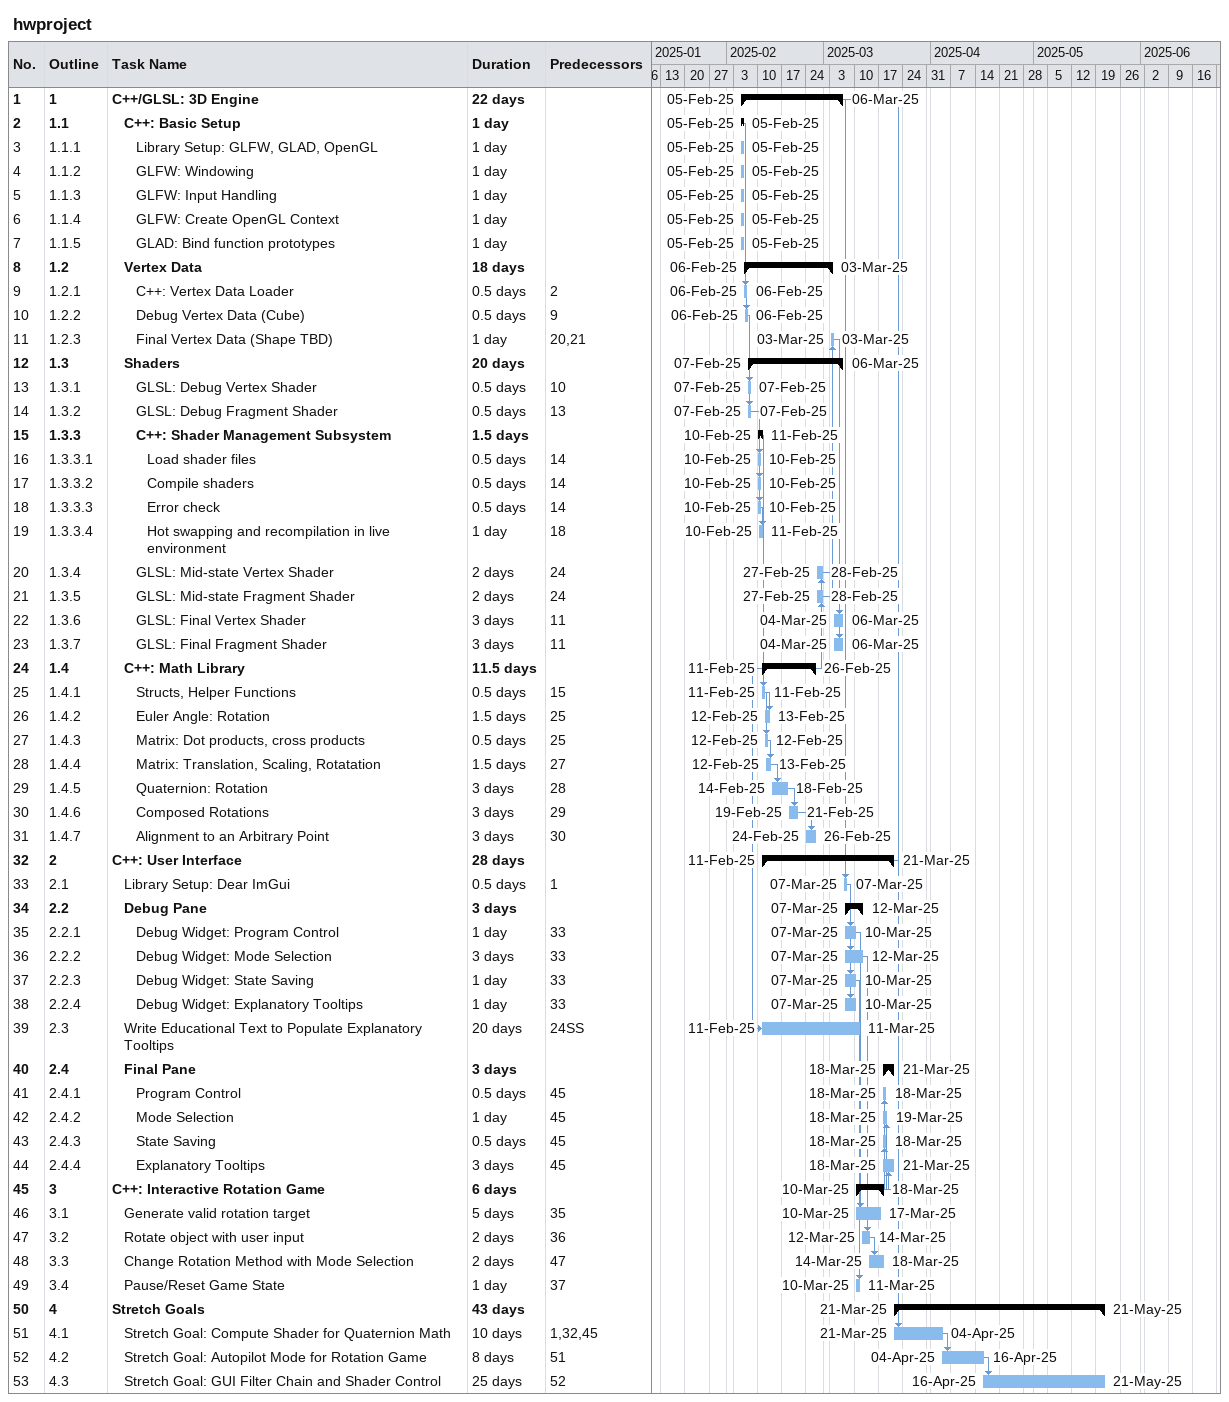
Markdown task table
hwproject

| ID | WBS | Task | Duration | Start | Finish | Predecessors |
|---|---|---|---|---|---|---|
| 1 | 1 | **C++/GLSL: 3D Engine** | 22d | 2025-02-05 | 2025-03-06 |  |
| 2 | 1.1 | **C++: Basic Setup** | 1d | 2025-02-05 | 2025-02-05 |  |
| 3 | 1.1.1 | Library Setup: GLFW, GLAD, OpenGL | 1d | 2025-02-05 | 2025-02-05 |  |
| 4 | 1.1.2 | GLFW: Windowing | 1d | 2025-02-05 | 2025-02-05 |  |
| 5 | 1.1.3 | GLFW: Input Handling | 1d | 2025-02-05 | 2025-02-05 |  |
| 6 | 1.1.4 | GLFW: Create OpenGL Context | 1d | 2025-02-05 | 2025-02-05 |  |
| 7 | 1.1.5 | GLAD: Bind function prototypes | 1d | 2025-02-05 | 2025-02-05 |  |
| 8 | 1.2 | **Vertex Data** | 18d | 2025-02-06 | 2025-03-03 |  |
| 9 | 1.2.1 | C++: Vertex Data Loader | 0.5d | 2025-02-06 | 2025-02-06 | 2 |
| 10 | 1.2.2 | Debug Vertex Data (Cube) | 0.5d | 2025-02-06 | 2025-02-06 | 9 |
| 11 | 1.2.3 | Final Vertex Data (Shape TBD) | 1d | 2025-03-03 | 2025-03-03 | 20, 21 |
| 12 | 1.3 | **Shaders** | 20d | 2025-02-07 | 2025-03-06 |  |
| 13 | 1.3.1 | GLSL: Debug Vertex Shader | 0.5d | 2025-02-07 | 2025-02-07 | 10 |
| 14 | 1.3.2 | GLSL: Debug Fragment Shader | 0.5d | 2025-02-07 | 2025-02-07 | 13 |
| 15 | 1.3.3 | **C++: Shader Management Subsystem** | 1.5d | 2025-02-10 | 2025-02-11 |  |
| 16 | 1.3.3.1 | Load shader files | 0.5d | 2025-02-10 | 2025-02-10 | 14 |
| 17 | 1.3.3.2 | Compile shaders | 0.5d | 2025-02-10 | 2025-02-10 | 14 |
| 18 | 1.3.3.3 | Error check | 0.5d | 2025-02-10 | 2025-02-10 | 14 |
| 19 | 1.3.3.4 | Hot swapping and recompilation in live environment | 1d | 2025-02-10 | 2025-02-11 | 18 |
| 20 | 1.3.4 | GLSL: Mid-state Vertex Shader | 2d | 2025-02-27 | 2025-02-28 | 24 |
| 21 | 1.3.5 | GLSL: Mid-state Fragment Shader | 2d | 2025-02-27 | 2025-02-28 | 24 |
| 22 | 1.3.6 | GLSL: Final Vertex Shader | 3d | 2025-03-04 | 2025-03-06 | 11 |
| 23 | 1.3.7 | GLSL: Final Fragment Shader | 3d | 2025-03-04 | 2025-03-06 | 11 |
| 24 | 1.4 | **C++: Math Library** | 11.5d | 2025-02-11 | 2025-02-26 |  |
| 25 | 1.4.1 | Structs, Helper Functions | 0.5d | 2025-02-11 | 2025-02-11 | 15 |
| 26 | 1.4.2 | Euler Angle: Rotation | 1.5d | 2025-02-12 | 2025-02-13 | 25 |
| 27 | 1.4.3 | Matrix: Dot products, cross products | 0.5d | 2025-02-12 | 2025-02-12 | 25 |
| 28 | 1.4.4 | Matrix: Translation, Scaling, Rotatation | 1.5d | 2025-02-12 | 2025-02-13 | 27 |
| 29 | 1.4.5 | Quaternion: Rotation | 3d | 2025-02-14 | 2025-02-18 | 28 |
| 30 | 1.4.6 | Composed Rotations | 3d | 2025-02-19 | 2025-02-21 | 29 |
| 31 | 1.4.7 | Alignment to an Arbitrary Point | 3d | 2025-02-24 | 2025-02-26 | 30 |
| 32 | 2 | **C++: User Interface** | 28d | 2025-02-11 | 2025-03-21 |  |
| 33 | 2.1 | Library Setup: Dear ImGui | 0.5d | 2025-03-07 | 2025-03-07 | 1 |
| 34 | 2.2 | **Debug Pane** | 3d | 2025-03-07 | 2025-03-12 |  |
| 35 | 2.2.1 | Debug Widget: Program Control | 1d | 2025-03-07 | 2025-03-10 | 33 |
| 36 | 2.2.2 | Debug Widget: Mode Selection | 3d | 2025-03-07 | 2025-03-12 | 33 |
| 37 | 2.2.3 | Debug Widget: State Saving | 1d | 2025-03-07 | 2025-03-10 | 33 |
| 38 | 2.2.4 | Debug Widget: Explanatory Tooltips | 1d | 2025-03-07 | 2025-03-10 | 33 |
| 39 | 2.3 | Write Educational Text to Populate Explanatory Tooltips | 20d | 2025-02-11 | 2025-03-11 | 24SS |
| 40 | 2.4 | **Final Pane** | 3d | 2025-03-18 | 2025-03-21 |  |
| 41 | 2.4.1 | Program Control | 0.5d | 2025-03-18 | 2025-03-18 | 45 |
| 42 | 2.4.2 | Mode Selection | 1d | 2025-03-18 | 2025-03-19 | 45 |
| 43 | 2.4.3 | State Saving | 0.5d | 2025-03-18 | 2025-03-18 | 45 |
| 44 | 2.4.4 | Explanatory Tooltips | 3d | 2025-03-18 | 2025-03-21 | 45 |
| 45 | 3 | **C++: Interactive Rotation Game** | 6d | 2025-03-10 | 2025-03-18 |  |
| 46 | 3.1 | Generate valid rotation target | 5d | 2025-03-10 | 2025-03-17 | 35 |
| 47 | 3.2 | Rotate object with user input | 2d | 2025-03-12 | 2025-03-14 | 36 |
| 48 | 3.3 | Change Rotation Method with Mode Selection | 2d | 2025-03-14 | 2025-03-18 | 47 |
| 49 | 3.4 | Pause/Reset Game State | 1d | 2025-03-10 | 2025-03-11 | 37 |
| 50 | 4 | **Stretch Goals** | 43d | 2025-03-21 | 2025-05-21 |  |
| 51 | 4.1 | Stretch Goal: Compute Shader for Quaternion Math | 10d | 2025-03-21 | 2025-04-04 | 1, 32, 45 |
| 52 | 4.2 | Stretch Goal: Autopilot Mode for Rotation Game | 8d | 2025-04-04 | 2025-04-16 | 51 |
| 53 | 4.3 | Stretch Goal: GUI Filter Chain and Shader Control | 25d | 2025-04-16 | 2025-05-21 | 52 |
